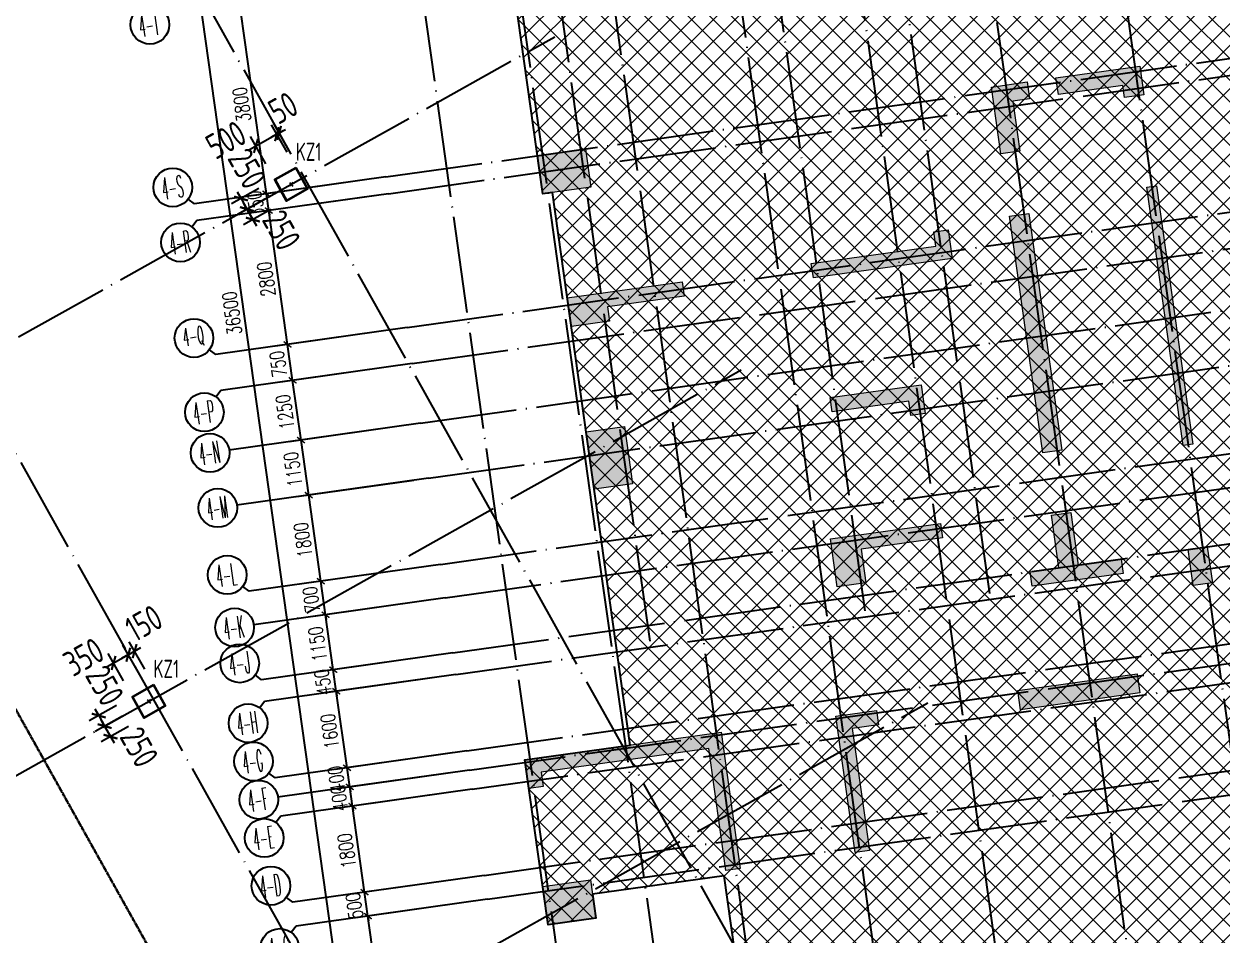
# Model space of a CAD drawing. Header units: millimetres. Extents: x 1089227 to 13101469, y 618865 to 10240562.
# Drawn here: x 1697552 to 1722349, y 4808075 to 4826936 of the extents above; entities that cross this region are included whole.
import ezdxf
from ezdxf.enums import TextEntityAlignment as Align

# ---------------------------------------------------------------- set-up
doc = ezdxf.new("R2010")
doc.units = ezdxf.units.MM
doc.header["$LTSCALE"] = 1000
doc.header["$PDMODE"] = 3
doc.header["$PDSIZE"] = 200
doc.linetypes.add('A09-G-CTRL-用地红线+建筑退线_设计区$0$Controlline1', pattern=[12.8, 8, -1.6, 1.6, -1.6])
doc.linetypes.add('DOTE', pattern=[2.42, 2, -0.2, 0.02, -0.2])
doc.layers.get('0').update_dxf_attribs({"linetype": 'CONTINUOUS'})
doc.layers.get('Defpoints').update_dxf_attribs({"linetype": 'CONTINUOUS'})
for name, color, linetype, lineweight in [('A09-G-CTRL-用地红线+建筑退线_设计区$0$Z-REDL-CTRL(建筑控制线)', 40, 'CONTINUOUS', 35), ('S-COLU', 30, 'CONTINUOUS', 0), ('S-SLAB-HATCH', 73, 'CONTINUOUS', 0), ('S-WALL', 31, 'CONTINUOUS', 0)]:
    doc.layers.add(name, color=color, linetype=linetype, lineweight=lineweight)
for name, color, linetype in [('AXIS', 3, 'CONTINUOUS'), ('AXIS_TEXT', 7, 'CONTINUOUS'), ('C-H', 8, 'CONTINUOUS'), ('COLU_DIM', 3, 'CONTINUOUS'), ('COLU_NUM', 7, 'CONTINUOUS'), ('DOTE', 1, 'DOTE'), ('S-EDGE', 210, 'CONTINUOUS'), ('单形心', 4, 'CONTINUOUS'), ('辅助', 7, 'CONTINUOUS')]:
    doc.layers.add(name, color=color, linetype=linetype)
doc.styles.add('_TCH_AXIS', font='COMPLEX', dxfattribs={"bigfont": 'AllInOneBig.shx'})
doc.styles.add('_TCH_DIM_T3', font='SIMPLEX', dxfattribs={"width": 0.705882, "bigfont": 'AllInOneBig.shx'})
doc.styles.add('COMPLEX', font='COMPLEX', dxfattribs={"bigfont": 'AllInOneBig.shx'})
doc.styles.add('TSSD_Dimension', font='tssdeng.shx', dxfattribs={"width": 0.75, "bigfont": 'Hztxt.shx'})
doc.styles.add('TSSD_Label', font='Tssdeng.shx', dxfattribs={"width": 0.7, "bigfont": 'hztxt.shx'})
doc.dimstyles.new('_TCH_ARCH-100', dxfattribs={"dimscale": 100, "dimtxt": 2.975, "dimasz": 1, "dimexe": 2.5, "dimexo": 3, "dimgap": 1, "dimtad": 1, "dimdec": 0, "dimzin": 0, "dimdsep": 46, "dimtxsty": '_TCH_DIM_T3', "dimblk": 'ARCHTICK', "dimcen": 0.09, "dimclrt": 7, "dimazin": 2, "dimtfac": 1, "dimtdec": 0, "dimtix": 1, "dimtmove": 2, "dimatfit": 3, "dimfxl": 0, "dimtolj": 1, "dimtzin": 0, "dimarcsym": 0})
doc.dimstyles.new('TSSD_150_150', dxfattribs={"dimtxt": 525, "dimasz": 150, "dimexe": 225, "dimexo": 375, "dimgap": 150, "dimtad": 1, "dimdec": 0, "dimzin": 0, "dimdsep": 46, "dimtxsty": 'TSSD_Dimension', "dimblk": 'ARCHTICK', "dimblk1": 'ARCHTICK', "dimblk2": 'ARCHTICK', "dimcen": 0, "dimdle": 150, "dimclrt": 7, "dimadec": 0, "dimazin": 0, "dimtfac": 1, "dimtdec": 0, "dimtix": 1, "dimtmove": 2, "dimatfit": 3, "dimfxl": 0, "dimtolj": 1, "dimtzin": 0, "dimarcsym": 0})

# ---------------------------------------------------------------- blocks, each defined once
blk = doc.blocks.new('0323最综用地红线')
at = {"layer": 'A09-G-CTRL-用地红线+建筑退线_设计区$0$Z-REDL-CTRL(建筑控制线)', "linetype": 'A09-G-CTRL-用地红线+建筑退线_设计区$0$Controlline1', "ltscale": 0.0005, "flags": 128}
blk.add_lwpolyline([(8299567, 3686108), (8326626, 3675265), (8336400, 3687495), (8338983, 3690878), (8341712, 3688883), (8341724, 3688834), (8348492, 3681996), (8336495, 3657264), (8335815, 3655857), (8334921, 3653765), (8334408, 3652495), (8333554, 3650188), (8332762, 3647815), (8332296, 3646270), (8331866, 3644682), (8331460, 3643007), (8331063, 3641145), (8330737, 3639422), (8330293, 3636480), (8330017, 3634043), (8329761, 3630317), (8329732, 3627942), (8329763, 3625708), (8329928, 3622644), (8330113, 3620704), (8330325, 3618642), (8330653, 3615645), (8331572, 3606971), (8333151, 3600656), (8334420, 3595620), (8335099, 3592902), (8332162, 3588340), (8329462, 3587873), (8325135, 3587049), (8322510, 3586515), (8319525, 3585891), (8317926, 3585544), (8316578, 3585249), (8315535, 3585011), (8313300, 3584499), (8310791, 3583894), (8309251, 3583537), (8305740, 3582637), (8303918, 3582156), (8302104, 3581668), (8299703, 3581012), (8297227, 3580315), (8295056, 3579682), (8292998, 3579074), (8290643, 3578358), (8288572, 3577710), (8287591, 3577398), (8286161, 3576940), (8284503, 3576401), (8282624, 3575767), (8281086, 3575247), (8278146, 3574222), (8273894, 3572680), (8272471, 3572149), (8271089, 3571640), (8267888, 3570407), (8264331, 3569000), (8260702, 3567515), (8258549, 3566609), (8254947, 3565066), (8252185, 3563832), (8250834, 3563232), (8249176, 3562470), (8247994, 3561930), (8245505, 3560754), (8242980, 3559544), (8239801, 3558013), (8237959, 3557076), (8235838, 3555996), (8233384, 3554698), (8228450, 3552051), (8226178, 3550787), (8222141, 3548504), (8215629, 3544667), (8213710, 3543497), (8193657, 3531175), (8180322, 3522990), (8166408, 3514440), (8156991, 3508658), (8151138, 3505062), (8142685, 3507267), (8121171, 3545747), (8120724, 3546549), (8120233, 3547383), (8119272, 3548967), (8118108, 3550752), (8117067, 3552244), (8115806, 3553970), (8115672, 3554140), (8146431, 3575790), (8162146, 3587599), (8162295, 3588125), (8199863, 3615253), (8204215, 3618404), (8231584, 3638167), (8260590, 3655826), (8295376, 3680010)], close=True, dxfattribs=at)
blk = doc.blocks.new('_AXISO')
blk.add_circle((0, 0), 0.5)
at = {"layer": 'AXIS_TEXT', "style": 'COMPLEX', "width": 1.041667}
blk.add_attdef('A', text='', height=0.56, dxfattribs=at).set_placement((-0.25, -0.28), (0.25, -0.28), align=Align.FIT)
blk = doc.blocks.new('_ArchTick')
at = {"color": 0, "linetype": 'ByBlock', "const_width": 0.3}
blk.add_lwpolyline([(-0.71, -0.71), (0.71, 0.71)], dxfattribs=at)
blk = doc.blocks.new('*D45')
at = {"layer": 'AXIS', "color": 0, "lineweight": -2, "transparency": 16777216}
for p, q in [((-1568, 35500), (-4818, 35500)), ((-4568, -1000), (-4568, 35500)), ((-1568, -1000), (-4818, -1000))]:
    blk.add_line(p, q, dxfattribs=at)
at = {"layer": 'Defpoints', "color": 0, "transparency": 16777216}
for p in [(-4568, 35500), (-1268, 35500), (-1268, -1000)]:
    blk.add_point(p, dxfattribs=at)
at = {"layer": 'AXIS', "color": 0, "linetype": 'ByBlock', "lineweight": -2, "transparency": 16777216, "xscale": 100, "yscale": 100, "zscale": 100}
for p, rotation in [((-4568, 35500), 90), ((-4568, -1000), 270)]:
    blk.add_blockref('_ArchTick', p, dxfattribs=dict(at, rotation=rotation))
at = {"layer": 'AXIS', "color": 7, "transparency": 16777216, "insert": (-4817, 17250), "char_height": 297.5, "attachment_point": 5, "rotation": 90, "style": '_TCH_DIM_T3'}
blk.add_mtext('\\A1;36500', dxfattribs=at)
blk = doc.blocks.new('*D47')
at = {"layer": 'AXIS', "color": 0, "lineweight": -2, "transparency": 16777216}
for p, q in [((-1568, 4500), (-4018, 4500)), ((-3768, 0), (-3768, 4500)), ((-1568, 0), (-4018, 0))]:
    blk.add_line(p, q, dxfattribs=at)
at = {"layer": 'Defpoints', "color": 0, "transparency": 16777216}
for p in [(-3768, 4500), (-1268, 4500), (-1268, 0)]:
    blk.add_point(p, dxfattribs=at)
at = {"layer": 'AXIS', "color": 0, "linetype": 'ByBlock', "lineweight": -2, "transparency": 16777216, "xscale": 100, "yscale": 100, "zscale": 100}
for p, rotation in [((-3768, 4500), 90), ((-3768, 0), 270)]:
    blk.add_blockref('_ArchTick', p, dxfattribs=dict(at, rotation=rotation))
at = {"layer": 'AXIS', "color": 7, "transparency": 16777216, "insert": (-4017, 2250), "char_height": 297.5, "attachment_point": 5, "rotation": 90, "style": '_TCH_DIM_T3'}
blk.add_mtext('\\A1;4500', dxfattribs=at)
blk = doc.blocks.new('*D48')
at = {"layer": 'AXIS', "color": 0, "lineweight": -2, "transparency": 16777216}
for p, q in [((-1568, 5000), (-4018, 5000)), ((-3768, 5000), (-3768, 5100)), ((-3768, 4500), (-3768, 5000)), ((-1568, 4500), (-4018, 4500)), ((-3768, 4500), (-3768, 4400))]:
    blk.add_line(p, q, dxfattribs=at)
at = {"layer": 'Defpoints', "color": 0, "transparency": 16777216}
for p in [(-3768, 5000), (-1268, 5000), (-1268, 4500)]:
    blk.add_point(p, dxfattribs=at)
at = {"layer": 'AXIS', "color": 0, "linetype": 'ByBlock', "lineweight": -2, "transparency": 16777216, "xscale": 100, "yscale": 100, "zscale": 100}
for p, rotation in [((-3768, 5000), 270), ((-3768, 4500), 90)]:
    blk.add_blockref('_ArchTick', p, dxfattribs=dict(at, rotation=rotation))
at = {"layer": 'AXIS', "color": 7, "transparency": 16777216, "insert": (-4017, 4750), "char_height": 297.5, "attachment_point": 5, "rotation": 90, "style": '_TCH_DIM_T3'}
blk.add_mtext('\\A1;500', dxfattribs=at)
blk = doc.blocks.new('*D49')
at = {"layer": 'AXIS', "color": 0, "lineweight": -2, "transparency": 16777216}
for p, q in [((-1568, 6800), (-4018, 6800)), ((-3768, 5000), (-3768, 6800)), ((-1568, 5000), (-4018, 5000))]:
    blk.add_line(p, q, dxfattribs=at)
at = {"layer": 'Defpoints', "color": 0, "transparency": 16777216}
for p in [(-3768, 6800), (-1268, 6800), (-1268, 5000)]:
    blk.add_point(p, dxfattribs=at)
at = {"layer": 'AXIS', "color": 0, "linetype": 'ByBlock', "lineweight": -2, "transparency": 16777216, "xscale": 100, "yscale": 100, "zscale": 100}
for p, rotation in [((-3768, 6800), 90), ((-3768, 5000), 270)]:
    blk.add_blockref('_ArchTick', p, dxfattribs=dict(at, rotation=rotation))
at = {"layer": 'AXIS', "color": 7, "transparency": 16777216, "insert": (-4017, 5900), "char_height": 297.5, "attachment_point": 5, "rotation": 90, "style": '_TCH_DIM_T3'}
blk.add_mtext('\\A1;1800', dxfattribs=at)
blk = doc.blocks.new('*D50')
at = {"layer": 'AXIS', "color": 0, "lineweight": -2, "transparency": 16777216}
for p, q in [((-1568, 7200), (-4018, 7200)), ((-3768, 7200), (-3768, 7300)), ((-3768, 6800), (-3768, 7200)), ((-1568, 6800), (-4018, 6800)), ((-3768, 6800), (-3768, 6700))]:
    blk.add_line(p, q, dxfattribs=at)
at = {"layer": 'Defpoints', "color": 0, "transparency": 16777216}
for p in [(-3768, 7200), (-1268, 7200), (-1268, 6800)]:
    blk.add_point(p, dxfattribs=at)
at = {"layer": 'AXIS', "color": 0, "linetype": 'ByBlock', "lineweight": -2, "transparency": 16777216, "xscale": 100, "yscale": 100, "zscale": 100}
for p, rotation in [((-3768, 7200), 270), ((-3768, 6800), 90)]:
    blk.add_blockref('_ArchTick', p, dxfattribs=dict(at, rotation=rotation))
at = {"layer": 'AXIS', "color": 7, "transparency": 16777216, "insert": (-4017, 7000), "char_height": 297.5, "attachment_point": 5, "rotation": 90, "style": '_TCH_DIM_T3'}
blk.add_mtext('\\A1;400', dxfattribs=at)
blk = doc.blocks.new('*D51')
at = {"layer": 'AXIS', "color": 0, "lineweight": -2, "transparency": 16777216}
for p, q in [((-3768, 7600), (-3768, 7700)), ((-1568, 7600), (-4018, 7600)), ((-3768, 7200), (-3768, 7600)), ((-1568, 7200), (-4018, 7200)), ((-3768, 7200), (-3768, 7100))]:
    blk.add_line(p, q, dxfattribs=at)
at = {"layer": 'Defpoints', "color": 0, "transparency": 16777216}
for p in [(-3768, 7600), (-1268, 7600), (-1268, 7200)]:
    blk.add_point(p, dxfattribs=at)
at = {"layer": 'AXIS', "color": 0, "linetype": 'ByBlock', "lineweight": -2, "transparency": 16777216, "xscale": 100, "yscale": 100, "zscale": 100}
for p, rotation in [((-3768, 7600), 270), ((-3768, 7200), 90)]:
    blk.add_blockref('_ArchTick', p, dxfattribs=dict(at, rotation=rotation))
at = {"layer": 'AXIS', "color": 7, "transparency": 16777216, "insert": (-4017, 7400), "char_height": 297.5, "attachment_point": 5, "rotation": 90, "style": '_TCH_DIM_T3'}
blk.add_mtext('\\A1;400', dxfattribs=at)
blk = doc.blocks.new('*D52')
at = {"layer": 'AXIS', "color": 0, "lineweight": -2, "transparency": 16777216}
for p, q in [((-1568, 9200), (-4018, 9200)), ((-3768, 7600), (-3768, 9200)), ((-1568, 7600), (-4018, 7600))]:
    blk.add_line(p, q, dxfattribs=at)
at = {"layer": 'Defpoints', "color": 0, "transparency": 16777216}
for p in [(-3768, 9200), (-1268, 9200), (-1268, 7600)]:
    blk.add_point(p, dxfattribs=at)
at = {"layer": 'AXIS', "color": 0, "linetype": 'ByBlock', "lineweight": -2, "transparency": 16777216, "xscale": 100, "yscale": 100, "zscale": 100}
for p, rotation in [((-3768, 9200), 90), ((-3768, 7600), 270)]:
    blk.add_blockref('_ArchTick', p, dxfattribs=dict(at, rotation=rotation))
at = {"layer": 'AXIS', "color": 7, "transparency": 16777216, "insert": (-4017, 8400), "char_height": 297.5, "attachment_point": 5, "rotation": 90, "style": '_TCH_DIM_T3'}
blk.add_mtext('\\A1;1600', dxfattribs=at)
blk = doc.blocks.new('*D53')
at = {"layer": 'AXIS', "color": 0, "lineweight": -2, "transparency": 16777216}
for p, q in [((-3768, 9650), (-3768, 9750)), ((-1568, 9650), (-4018, 9650)), ((-3768, 9200), (-3768, 9650)), ((-1568, 9200), (-4018, 9200)), ((-3768, 9200), (-3768, 9100))]:
    blk.add_line(p, q, dxfattribs=at)
at = {"layer": 'Defpoints', "color": 0, "transparency": 16777216}
for p in [(-3768, 9650), (-1268, 9650), (-1268, 9200)]:
    blk.add_point(p, dxfattribs=at)
at = {"layer": 'AXIS', "color": 0, "linetype": 'ByBlock', "lineweight": -2, "transparency": 16777216, "xscale": 100, "yscale": 100, "zscale": 100}
for p, rotation in [((-3768, 9650), 270), ((-3768, 9200), 90)]:
    blk.add_blockref('_ArchTick', p, dxfattribs=dict(at, rotation=rotation))
at = {"layer": 'AXIS', "color": 7, "transparency": 16777216, "insert": (-4017, 9425), "char_height": 297.5, "attachment_point": 5, "rotation": 90, "style": '_TCH_DIM_T3'}
blk.add_mtext('\\A1;450', dxfattribs=at)
blk = doc.blocks.new('*D54')
at = {"layer": 'AXIS', "color": 0, "lineweight": -2, "transparency": 16777216}
for p, q in [((-1568, 10800), (-4018, 10800)), ((-3768, 9650), (-3768, 10800)), ((-1568, 9650), (-4018, 9650))]:
    blk.add_line(p, q, dxfattribs=at)
at = {"layer": 'Defpoints', "color": 0, "transparency": 16777216}
for p in [(-3768, 10800), (-1268, 10800), (-1268, 9650)]:
    blk.add_point(p, dxfattribs=at)
at = {"layer": 'AXIS', "color": 0, "linetype": 'ByBlock', "lineweight": -2, "transparency": 16777216, "xscale": 100, "yscale": 100, "zscale": 100}
for p, rotation in [((-3768, 10800), 90), ((-3768, 9650), 270)]:
    blk.add_blockref('_ArchTick', p, dxfattribs=dict(at, rotation=rotation))
at = {"layer": 'AXIS', "color": 7, "transparency": 16777216, "insert": (-4017, 10225), "char_height": 297.5, "attachment_point": 5, "rotation": 90, "style": '_TCH_DIM_T3'}
blk.add_mtext('\\A1;1150', dxfattribs=at)
blk = doc.blocks.new('*D55')
at = {"layer": 'AXIS', "color": 0, "lineweight": -2, "transparency": 16777216}
for p, q in [((-1568, 11500), (-4018, 11500)), ((-3768, 11500), (-3768, 11600)), ((-3768, 10800), (-3768, 11500)), ((-1568, 10800), (-4018, 10800)), ((-3768, 10800), (-3768, 10700))]:
    blk.add_line(p, q, dxfattribs=at)
at = {"layer": 'Defpoints', "color": 0, "transparency": 16777216}
for p in [(-3768, 11500), (-1268, 11500), (-1268, 10800)]:
    blk.add_point(p, dxfattribs=at)
at = {"layer": 'AXIS', "color": 0, "linetype": 'ByBlock', "lineweight": -2, "transparency": 16777216, "xscale": 100, "yscale": 100, "zscale": 100}
for p, rotation in [((-3768, 11500), 270), ((-3768, 10800), 90)]:
    blk.add_blockref('_ArchTick', p, dxfattribs=dict(at, rotation=rotation))
at = {"layer": 'AXIS', "color": 7, "transparency": 16777216, "insert": (-4017, 11150), "char_height": 297.5, "attachment_point": 5, "rotation": 90, "style": '_TCH_DIM_T3'}
blk.add_mtext('\\A1;700', dxfattribs=at)
blk = doc.blocks.new('*D56')
at = {"layer": 'AXIS', "color": 0, "lineweight": -2, "transparency": 16777216}
for p, q in [((-1568, 13300), (-4018, 13300)), ((-3768, 11500), (-3768, 13300)), ((-1568, 11500), (-4018, 11500))]:
    blk.add_line(p, q, dxfattribs=at)
at = {"layer": 'Defpoints', "color": 0, "transparency": 16777216}
for p in [(-3768, 13300), (-1268, 13300), (-1268, 11500)]:
    blk.add_point(p, dxfattribs=at)
at = {"layer": 'AXIS', "color": 0, "linetype": 'ByBlock', "lineweight": -2, "transparency": 16777216, "xscale": 100, "yscale": 100, "zscale": 100}
for p, rotation in [((-3768, 13300), 90), ((-3768, 11500), 270)]:
    blk.add_blockref('_ArchTick', p, dxfattribs=dict(at, rotation=rotation))
at = {"layer": 'AXIS', "color": 7, "transparency": 16777216, "insert": (-4017, 12400), "char_height": 297.5, "attachment_point": 5, "rotation": 90, "style": '_TCH_DIM_T3'}
blk.add_mtext('\\A1;1800', dxfattribs=at)
blk = doc.blocks.new('*D57')
at = {"layer": 'AXIS', "color": 0, "lineweight": -2, "transparency": 16777216}
for p, q in [((-1568, 14450), (-4018, 14450)), ((-3768, 13300), (-3768, 14450)), ((-1568, 13300), (-4018, 13300))]:
    blk.add_line(p, q, dxfattribs=at)
at = {"layer": 'Defpoints', "color": 0, "transparency": 16777216}
for p in [(-3768, 14450), (-1268, 14450), (-1268, 13300)]:
    blk.add_point(p, dxfattribs=at)
at = {"layer": 'AXIS', "color": 0, "linetype": 'ByBlock', "lineweight": -2, "transparency": 16777216, "xscale": 100, "yscale": 100, "zscale": 100}
for p, rotation in [((-3768, 14450), 90), ((-3768, 13300), 270)]:
    blk.add_blockref('_ArchTick', p, dxfattribs=dict(at, rotation=rotation))
at = {"layer": 'AXIS', "color": 7, "transparency": 16777216, "insert": (-4017, 13875), "char_height": 297.5, "attachment_point": 5, "rotation": 90, "style": '_TCH_DIM_T3'}
blk.add_mtext('\\A1;1150', dxfattribs=at)
blk = doc.blocks.new('*D58')
at = {"layer": 'AXIS', "color": 0, "lineweight": -2, "transparency": 16777216}
for p, q in [((-1568, 15700), (-4018, 15700)), ((-3768, 14450), (-3768, 15700)), ((-1568, 14450), (-4018, 14450))]:
    blk.add_line(p, q, dxfattribs=at)
at = {"layer": 'Defpoints', "color": 0, "transparency": 16777216}
for p in [(-3768, 15700), (-1268, 15700), (-1268, 14450)]:
    blk.add_point(p, dxfattribs=at)
at = {"layer": 'AXIS', "color": 0, "linetype": 'ByBlock', "lineweight": -2, "transparency": 16777216, "xscale": 100, "yscale": 100, "zscale": 100}
for p, rotation in [((-3768, 15700), 90), ((-3768, 14450), 270)]:
    blk.add_blockref('_ArchTick', p, dxfattribs=dict(at, rotation=rotation))
at = {"layer": 'AXIS', "color": 7, "transparency": 16777216, "insert": (-4017, 15075), "char_height": 297.5, "attachment_point": 5, "rotation": 90, "style": '_TCH_DIM_T3'}
blk.add_mtext('\\A1;1250', dxfattribs=at)
blk = doc.blocks.new('*D59')
at = {"layer": 'AXIS', "color": 0, "lineweight": -2, "transparency": 16777216}
for p, q in [((-1568, 16450), (-4018, 16450)), ((-3768, 15700), (-3768, 16450)), ((-1568, 15700), (-4018, 15700))]:
    blk.add_line(p, q, dxfattribs=at)
at = {"layer": 'Defpoints', "color": 0, "transparency": 16777216}
for p in [(-3768, 16450), (-1268, 16450), (-1268, 15700)]:
    blk.add_point(p, dxfattribs=at)
at = {"layer": 'AXIS', "color": 0, "linetype": 'ByBlock', "lineweight": -2, "transparency": 16777216, "xscale": 100, "yscale": 100, "zscale": 100}
for p, rotation in [((-3768, 16450), 90), ((-3768, 15700), 270)]:
    blk.add_blockref('_ArchTick', p, dxfattribs=dict(at, rotation=rotation))
at = {"layer": 'AXIS', "color": 7, "transparency": 16777216, "insert": (-4017, 16075), "char_height": 297.5, "attachment_point": 5, "rotation": 90, "style": '_TCH_DIM_T3'}
blk.add_mtext('\\A1;750', dxfattribs=at)
blk = doc.blocks.new('*D60')
at = {"layer": 'AXIS', "color": 0, "lineweight": -2, "transparency": 16777216}
for p, q in [((-1568, 19250), (-4018, 19250)), ((-3768, 16450), (-3768, 19250)), ((-1568, 16450), (-4018, 16450))]:
    blk.add_line(p, q, dxfattribs=at)
at = {"layer": 'Defpoints', "color": 0, "transparency": 16777216}
for p in [(-3768, 19250), (-1268, 19250), (-1268, 16450)]:
    blk.add_point(p, dxfattribs=at)
at = {"layer": 'AXIS', "color": 0, "linetype": 'ByBlock', "lineweight": -2, "transparency": 16777216, "xscale": 100, "yscale": 100, "zscale": 100}
for p, rotation in [((-3768, 19250), 90), ((-3768, 16450), 270)]:
    blk.add_blockref('_ArchTick', p, dxfattribs=dict(at, rotation=rotation))
at = {"layer": 'AXIS', "color": 7, "transparency": 16777216, "insert": (-4017, 17850), "char_height": 297.5, "attachment_point": 5, "rotation": 90, "style": '_TCH_DIM_T3'}
blk.add_mtext('\\A1;2800', dxfattribs=at)
blk = doc.blocks.new('*D61')
at = {"layer": 'AXIS', "color": 0, "lineweight": -2, "transparency": 16777216}
for p, q in [((-1568, 19600), (-4018, 19600)), ((-3768, 19600), (-3768, 19700)), ((-3768, 19250), (-3768, 19600)), ((-1568, 19250), (-4018, 19250)), ((-3768, 19250), (-3768, 19150))]:
    blk.add_line(p, q, dxfattribs=at)
at = {"layer": 'Defpoints', "color": 0, "transparency": 16777216}
for p in [(-3768, 19600), (-1268, 19600), (-1268, 19250)]:
    blk.add_point(p, dxfattribs=at)
at = {"layer": 'AXIS', "color": 0, "linetype": 'ByBlock', "lineweight": -2, "transparency": 16777216, "xscale": 100, "yscale": 100, "zscale": 100}
for p, rotation in [((-3768, 19600), 270), ((-3768, 19250), 90)]:
    blk.add_blockref('_ArchTick', p, dxfattribs=dict(at, rotation=rotation))
at = {"layer": 'AXIS', "color": 7, "transparency": 16777216, "insert": (-4017, 19425), "char_height": 297.5, "attachment_point": 5, "rotation": 90, "style": '_TCH_DIM_T3'}
blk.add_mtext('\\A1;350', dxfattribs=at)
blk = doc.blocks.new('*D62')
at = {"layer": 'AXIS', "color": 0, "lineweight": -2, "transparency": 16777216}
for p, q in [((-1568, 23400), (-4018, 23400)), ((-3768, 19600), (-3768, 23400)), ((-1568, 19600), (-4018, 19600))]:
    blk.add_line(p, q, dxfattribs=at)
at = {"layer": 'Defpoints', "color": 0, "transparency": 16777216}
for p in [(-3768, 23400), (-1268, 23400), (-1268, 19600)]:
    blk.add_point(p, dxfattribs=at)
at = {"layer": 'AXIS', "color": 0, "linetype": 'ByBlock', "lineweight": -2, "transparency": 16777216, "xscale": 100, "yscale": 100, "zscale": 100}
for p, rotation in [((-3768, 23400), 90), ((-3768, 19600), 270)]:
    blk.add_blockref('_ArchTick', p, dxfattribs=dict(at, rotation=rotation))
at = {"layer": 'AXIS', "color": 7, "transparency": 16777216, "insert": (-4017, 21500), "char_height": 297.5, "attachment_point": 5, "rotation": 90, "style": '_TCH_DIM_T3'}
blk.add_mtext('\\A1;3800', dxfattribs=at)
blk = doc.blocks.new('裙房轴网260428')
at = {"layer": 'DOTE', "color": 16, "linetype": 'DOTE'}
for p, q in [((-209975.5, 19777.9), (-170146.2, -51357.7)), ((-216955.8, 15869.5), (-177126.5, -55266.1)), ((-212444, -9484.9), (-192896.7, 1459.8)), ((-208584.6, -16378), (-189037.2, -5433.3)), ((-204725.1, -23271), (-185177.7, -12326.4))]:
    blk.add_line(p, q, dxfattribs=at)
blk = doc.blocks.new('A$C6E8A2456')
at = {"layer": 'S-SLAB-HATCH'}
h = blk.add_hatch(dxfattribs=at)
h.set_pattern_fill('ANSI37', color=251, scale=200)
h.set_pattern_definition([(45, (-2451873.96, 1550581.15), (-224.506403, 224.506403), []), (135, (-2451873.96, 1550581.15), (-224.506403, -224.506403), [])])
h.paths.add_polyline_path([(1, 0), (516, -3664), (3783, -3205), (4145, -5779), (4343, -5751), (5164, -11594), (5164, -11594), (5386, -13179), (4793, -13262), (5197, -16134), (5197, -16134), (5266, -16629), (5068, -16657), (5674, -20965), (5785, -21757), (6126, -24183), (6324, -24155), (6978, -28809), (9701, -28426), (10091, -31199), (9101, -31338), (8989, -30546), (7405, -30767), (6117, -30950), (6827, -36000), (2717, -36578), (2745, -36776), (2151, -36859), (2123, -36661), (-2927, -37371), (-2690, -39055), (-5909, -39507), (-6145, -37823), (-10948, -38498), (-10851, -39192), (-11544, -39289), (-11572, -39091), (-16821, -39829), (-16932, -39036), (-16685, -39002), (-17269, -34842), (-19992, -35225), (-19922, -35720), (-20912, -35859), (-21393, -32443), (-19214, -32137), (-20821, -20699), (-21019, -20727), (-22607, -9438), (-22409, -9410), (-22728, -7133), (-19460, -6673), (-20003, -2811), (-19211, -2700), (-19113, -3393), (-15846, -2934), (-15888, -2637), (-15393, -2567), (-15378, -2666), (-4486, -1137), (-4500, -1036), (-4005, -967), (-3984, -1115), (-715, -656), (-792, -111)])
at = {"layer": 'S-EDGE'}
blk.add_lwpolyline([(-6145, -37823), (-10948, -38498), (-10851, -39192), (-11544, -39289), (-11572, -39091), (-16821, -39829), (-16932, -39036), (-16685, -39002), (-17269, -34842), (-19992, -35225), (-19922, -35720), (-20912, -35859), (-21393, -32443), (-19214, -32137), (-20821, -20699), (-21019, -20727), (-22607, -9438)], dxfattribs=at)
blk = doc.blocks.new('QZ-TL-0808')
at = {"layer": 'C-H'}
for points in [[(-142591, -95157), (-140857, -94913), (-140774, -95507), (-141170, -95563), (-141205, -95315), (-142542, -95503)], [(-143733, -96731), (-143927, -95345), (-143185, -95240), (-143136, -95587), (-143483, -95636), (-143337, -96675)], [(-153321, -96766), (-152331, -96627), (-152220, -97419), (-153210, -97558)], [(-140707, -97417), (-140509, -97389), (-139758, -102737), (-139956, -102764)], [(-143552, -98018), (-143156, -97963), (-142467, -102865), (-142863, -102920)], [(-147613, -99297), (-147655, -98999), (-145080, -98637), (-145122, -98340), (-144825, -98298), (-144742, -98893)], [(-152622, -100303), (-152706, -99709), (-150329, -99375), (-150287, -99672), (-151872, -99895), (-151830, -100192)], [(-147266, -101772), (-145384, -101507), (-145300, -102102), (-145598, -102143), (-145639, -101846), (-147224, -102069)], [(-152316, -102482), (-151524, -102370), (-151357, -103559), (-152149, -103670)], [(-147119, -105690), (-147258, -104699), (-144980, -104379), (-144939, -104676), (-146622, -104913), (-146525, -105606)], [(-143081, -105677), (-143123, -105380), (-142529, -105297), (-142682, -104208), (-142282, -104151), (-142133, -105241), (-141241, -105116), (-141200, -105413)], [(-139855, -104921), (-139459, -104865), (-139354, -105608), (-139750, -105664)], [(-143383, -107841), (-140907, -107493), (-140852, -107889), (-143327, -108237)], [(-146749, -111192), (-147146, -108369), (-146304, -108251), (-146263, -108548), (-146807, -108625), (-146452, -111150)], [(-153499, -109868), (-153583, -109274), (-149523, -108703), (-149126, -111526), (-149423, -111567), (-149778, -109042), (-153244, -109529), (-153202, -109826)], [(-153214, -111898), (-152224, -111759), (-152112, -112551), (-153103, -112690)]]:
    blk.add_hatch(color=256, dxfattribs=at).paths.add_polyline_path(points)
at = {"layer": 'S-WALL'}
for points in [[(-142591, -95157), (-140857, -94913), (-140774, -95507), (-141170, -95563), (-141205, -95315), (-142542, -95503), (-142591, -95157)], [(-143733, -96731), (-143927, -95345), (-143185, -95240), (-143136, -95587), (-143483, -95636), (-143337, -96675), (-143733, -96731)], [(-152622, -100303), (-152706, -99709), (-150329, -99375), (-150287, -99672), (-151872, -99895), (-151830, -100192), (-152622, -100303)], [(-147266, -101772), (-145384, -101507), (-145300, -102102), (-145598, -102143), (-145639, -101846), (-147224, -102069), (-147266, -101772)], [(-147119, -105690), (-147258, -104699), (-144980, -104379), (-144939, -104676), (-146622, -104913), (-146525, -105606), (-147119, -105690)], [(-143081, -105677), (-143123, -105380), (-142529, -105297), (-142682, -104208), (-142282, -104151), (-142133, -105241), (-141241, -105116), (-141200, -105413), (-143081, -105677)], [(-146749, -111192), (-147146, -108369), (-146304, -108251), (-146263, -108548), (-146807, -108625), (-146452, -111150), (-146749, -111192)], [(-153499, -109868), (-153583, -109274), (-149523, -108703), (-149126, -111526), (-149423, -111567), (-149778, -109042), (-153244, -109529), (-153202, -109826), (-153499, -109868)]]:
    blk.add_lwpolyline(points, dxfattribs=at)
for points in [[(-153321, -96766), (-152331, -96627), (-152220, -97419), (-153210, -97558)], [(-140707, -97417), (-140509, -97389), (-139758, -102737), (-139956, -102764)], [(-143552, -98018), (-143156, -97963), (-142467, -102865), (-142863, -102920)], [(-147613, -99297), (-147655, -98999), (-145080, -98637), (-145122, -98340), (-144825, -98298), (-144742, -98893)], [(-152316, -102482), (-151524, -102370), (-151357, -103559), (-152149, -103670)], [(-139855, -104921), (-139459, -104865), (-139354, -105608), (-139750, -105664)], [(-143383, -107841), (-140907, -107493), (-140852, -107889), (-143327, -108237)], [(-153214, -111898), (-152224, -111759), (-152112, -112551), (-153103, -112690)]]:
    blk.add_lwpolyline(points, close=True, dxfattribs=at)
blk = doc.blocks.new('BANWANG_XINGXIN')
at = {"color": 0}
for points in [[(0.71, 0.71), (-0.71, -0.71)], [(-0.71, 0.71), (0.71, -0.71)]]:
    blk.add_lwpolyline(points, dxfattribs=at)
blk = doc.blocks.new('*D1260')
at = {"layer": 'COLU_DIM', "color": 0, "lineweight": -2, "transparency": 16777216}
for p, q in [((1699919, 4813507), (1699601, 4814074)), ((1699275, 4813634), (1699842, 4813951)), ((1699613, 4813336), (1699296, 4813903))]:
    blk.add_line(p, q, dxfattribs=at)
at = {"layer": 'Defpoints', "color": 0, "transparency": 16777216}
for p in [(1699711, 4813878), (1699797, 4813009), (1700102, 4813180)]:
    blk.add_point(p, dxfattribs=at)
at = {"layer": 'COLU_DIM', "color": 0, "lineweight": -2, "transparency": 16777216, "xscale": 150, "yscale": 150, "zscale": 150}
for p, rotation in [((1699711, 4813878), 29.24474469447762), ((1699406, 4813707), 209.2447446944776)]:
    blk.add_blockref('_ArchTick', p, dxfattribs=dict(at, rotation=rotation))
at = {"layer": 'COLU_DIM', "color": 7, "transparency": 16777216, "insert": (1698786, 4813833), "char_height": 525, "attachment_point": 5, "rotation": 29.2447, "style": 'TSSD_Dimension'}
blk.add_mtext('\\A1;350', dxfattribs=at)
blk = doc.blocks.new('*D1261')
at = {"layer": 'COLU_DIM', "color": 0, "lineweight": -2, "transparency": 16777216}
for p, q in [((1699919, 4813507), (1699601, 4814074)), ((1700050, 4813581), (1699732, 4814148)), ((1699842, 4813951), (1699973, 4814025)), ((1699711, 4813878), (1699580, 4813805)), ((1699711, 4813878), (1699842, 4813951))]:
    blk.add_line(p, q, dxfattribs=at)
at = {"layer": 'Defpoints', "color": 0, "transparency": 16777216}
for p in [(1699842, 4813951), (1700233, 4813253), (1700102, 4813180)]:
    blk.add_point(p, dxfattribs=at)
at = {"layer": 'COLU_DIM', "color": 0, "lineweight": -2, "transparency": 16777216, "xscale": 150, "yscale": 150, "zscale": 150}
for p, rotation in [((1699711, 4813878), 29.24474469447758), ((1699842, 4813951), 209.2447446944776)]:
    blk.add_blockref('_ArchTick', p, dxfattribs=dict(at, rotation=rotation))
at = {"layer": 'COLU_DIM', "color": 7, "transparency": 16777216, "insert": (1700032, 4814531), "char_height": 525, "attachment_point": 5, "rotation": 29.2447, "style": 'TSSD_Dimension'}
blk.add_mtext('\\A1;150', dxfattribs=at)
blk = doc.blocks.new('*D1262')
at = {"layer": 'COLU_DIM', "color": 0, "lineweight": -2, "transparency": 16777216}
for p, q in [((1699469, 4812826), (1698902, 4812508)), ((1699592, 4812608), (1699024, 4812290)), ((1699099, 4812618), (1699025, 4812749)), ((1699099, 4812618), (1699221, 4812400)), ((1699221, 4812400), (1699294, 4812269))]:
    blk.add_line(p, q, dxfattribs=at)
at = {"layer": 'Defpoints', "color": 0, "transparency": 16777216}
for p in [(1699797, 4813009), (1699919, 4812791), (1699221, 4812400)]:
    blk.add_point(p, dxfattribs=at)
at = {"layer": 'COLU_DIM', "color": 0, "lineweight": -2, "transparency": 16777216, "xscale": 150, "yscale": 150, "zscale": 150}
for p, rotation in [((1699099, 4812618), 299.2447447217133), ((1699221, 4812400), 119.2447447217133)]:
    blk.add_blockref('_ArchTick', p, dxfattribs=dict(at, rotation=rotation))
at = {"layer": 'COLU_DIM', "color": 7, "transparency": 16777216, "insert": (1699225, 4813238), "char_height": 525, "attachment_point": 5, "rotation": 299.2447, "style": 'TSSD_Dimension'}
blk.add_mtext('\\A1;250', dxfattribs=at)
blk = doc.blocks.new('*D1263')
at = {"layer": 'COLU_DIM', "color": 0, "lineweight": -2, "transparency": 16777216}
for p, q in [((1699592, 4812608), (1699024, 4812290)), ((1699221, 4812400), (1699147, 4812531)), ((1699714, 4812390), (1699147, 4812072)), ((1699221, 4812400), (1699343, 4812182)), ((1699343, 4812182), (1699416, 4812051))]:
    blk.add_line(p, q, dxfattribs=at)
at = {"layer": 'Defpoints', "color": 0, "transparency": 16777216}
for p in [(1699919, 4812791), (1700041, 4812573), (1699343, 4812182)]:
    blk.add_point(p, dxfattribs=at)
at = {"layer": 'COLU_DIM', "color": 0, "lineweight": -2, "transparency": 16777216, "xscale": 150, "yscale": 150, "zscale": 150}
for p, rotation in [((1699221, 4812400), 299.2447447217133), ((1699343, 4812182), 119.2447447217133)]:
    blk.add_blockref('_ArchTick', p, dxfattribs=dict(at, rotation=rotation))
at = {"layer": 'COLU_DIM', "color": 7, "transparency": 16777216, "insert": (1699937, 4811966), "char_height": 525, "attachment_point": 5, "rotation": 299.2447, "style": 'TSSD_Dimension'}
blk.add_mtext('\\A1;250', dxfattribs=at)
blk = doc.blocks.new('*D1272')
at = {"layer": 'COLU_DIM', "color": 0, "lineweight": -2, "transparency": 16777216}
for p, q in [((1702221, 4824338), (1702919, 4824728)), ((1702996, 4824284), (1702678, 4824851)), ((1702560, 4824040), (1702242, 4824607))]:
    blk.add_line(p, q, dxfattribs=at)
at = {"layer": 'Defpoints', "color": 0, "transparency": 16777216}
for p in [(1702788, 4824655), (1703179, 4823957), (1702743, 4823713)]:
    blk.add_point(p, dxfattribs=at)
at = {"layer": 'COLU_DIM', "color": 0, "lineweight": -2, "transparency": 16777216, "xscale": 150, "yscale": 150, "zscale": 150}
for p, rotation in [((1702788, 4824655), 29.24473991254132), ((1702352, 4824411), 209.2447399125413)]:
    blk.add_blockref('_ArchTick', p, dxfattribs=dict(at, rotation=rotation))
at = {"layer": 'COLU_DIM', "color": 7, "transparency": 16777216, "insert": (1701733, 4824537), "char_height": 525, "attachment_point": 5, "rotation": 29.2447, "style": 'TSSD_Dimension'}
blk.add_mtext('\\A1;500', dxfattribs=at)
blk = doc.blocks.new('*D1273')
at = {"layer": 'COLU_DIM', "color": 0, "lineweight": -2, "transparency": 16777216}
for p, q in [((1702996, 4824284), (1702678, 4824851)), ((1703040, 4824309), (1702722, 4824876)), ((1702788, 4824655), (1702832, 4824680)), ((1702832, 4824680), (1702963, 4824753)), ((1702788, 4824655), (1702658, 4824582))]:
    blk.add_line(p, q, dxfattribs=at)
at = {"layer": 'Defpoints', "color": 0, "transparency": 16777216}
for p in [(1702832, 4824680), (1703179, 4823957), (1703223, 4823982)]:
    blk.add_point(p, dxfattribs=at)
at = {"layer": 'COLU_DIM', "color": 0, "lineweight": -2, "transparency": 16777216, "xscale": 150, "yscale": 150, "zscale": 150}
for p, rotation in [((1702788, 4824655), 29.24473991254137), ((1702832, 4824680), 209.2447399125413)]:
    blk.add_blockref('_ArchTick', p, dxfattribs=dict(at, rotation=rotation))
at = {"layer": 'COLU_DIM', "color": 7, "transparency": 16777216, "insert": (1702916, 4825199), "char_height": 525, "attachment_point": 5, "rotation": 29.2447, "style": 'TSSD_Dimension'}
blk.add_mtext('\\A1;50', dxfattribs=at)
blk = doc.blocks.new('*D1274')
at = {"layer": 'COLU_DIM', "color": 0, "lineweight": -2, "transparency": 16777216}
for p, q in [((1702416, 4823530), (1701849, 4823212)), ((1702045, 4823322), (1701972, 4823453)), ((1702538, 4823311), (1701971, 4822994)), ((1702045, 4823322), (1702167, 4823104)), ((1702167, 4823104), (1702240, 4822973))]:
    blk.add_line(p, q, dxfattribs=at)
at = {"layer": 'Defpoints', "color": 0, "transparency": 16777216}
for p in [(1702743, 4823713), (1702865, 4823495), (1702167, 4823104)]:
    blk.add_point(p, dxfattribs=at)
at = {"layer": 'COLU_DIM', "color": 0, "lineweight": -2, "transparency": 16777216, "xscale": 150, "yscale": 150, "zscale": 150}
for p, rotation in [((1702045, 4823322), 299.2447398762271), ((1702167, 4823104), 119.2447398762271)]:
    blk.add_blockref('_ArchTick', p, dxfattribs=dict(at, rotation=rotation))
at = {"layer": 'COLU_DIM', "color": 7, "transparency": 16777216, "insert": (1702171, 4823941), "char_height": 525, "attachment_point": 5, "rotation": 299.2447, "style": 'TSSD_Dimension'}
blk.add_mtext('\\A1;250', dxfattribs=at)
blk = doc.blocks.new('*D1275')
at = {"layer": 'COLU_DIM', "color": 0, "lineweight": -2, "transparency": 16777216}
for p, q in [((1702538, 4823311), (1701971, 4822994)), ((1702167, 4823104), (1702094, 4823235)), ((1702660, 4823093), (1702093, 4822776)), ((1702167, 4823104), (1702289, 4822886)), ((1702289, 4822886), (1702362, 4822755))]:
    blk.add_line(p, q, dxfattribs=at)
at = {"layer": 'Defpoints', "color": 0, "transparency": 16777216}
for p in [(1702865, 4823495), (1702987, 4823277), (1702289, 4822886)]:
    blk.add_point(p, dxfattribs=at)
at = {"layer": 'COLU_DIM', "color": 0, "lineweight": -2, "transparency": 16777216, "xscale": 150, "yscale": 150, "zscale": 150}
for p, rotation in [((1702167, 4823104), 299.2447398762271), ((1702289, 4822886), 119.2447398762271)]:
    blk.add_blockref('_ArchTick', p, dxfattribs=dict(at, rotation=rotation))
at = {"layer": 'COLU_DIM', "color": 7, "transparency": 16777216, "insert": (1702883, 4822669), "char_height": 525, "attachment_point": 5, "rotation": 299.2447, "style": 'TSSD_Dimension'}
blk.add_mtext('\\A1;250', dxfattribs=at)
blk = doc.blocks.new('52+', base_point=(0, -1000))
at = {"layer": 'AXIS'}
for p, q in [((-5268, 19600), (-5385.2, 19717.2)), ((-1268, 19600), (-5268, 19600)), ((-5268, 19250), (-5385.2, 19132.8)), ((-1268, 19250), (-5268, 19250)), ((-5268, 16450), (-5385.2, 16567.2)), ((-1268, 16450), (-5268, 16450)), ((-5268, 15700), (-5385.2, 15582.8)), ((-1268, 15700), (-5268, 15700)), ((-1268, 14450), (-5268, 14450)), ((-1268, 13300), (-5268, 13300)), ((-5268, 11500), (-5385.2, 11617.2)), ((-1268, 11500), (-5268, 11500)), ((-1268, 10800), (-5268, 10800)), ((-5268, 9650), (-5385.2, 9767.2)), ((-1268, 9650), (-5268, 9650)), ((-5268, 9200), (-5385.2, 9082.8)), ((-1268, 9200), (-5268, 9200)), ((-5268, 7600), (-5385.2, 7717.2)), ((-1268, 7600), (-5268, 7600)), ((-1268, 7200), (-5268, 7200)), ((-5268, 6800), (-5385.2, 6682.8)), ((-1268, 6800), (-5268, 6800)), ((-5268, 5000), (-5385.2, 5117.2)), ((-1268, 5000), (-5268, 5000)), ((-5268, 4500), (-5385.2, 4382.8)), ((-1268, 4500), (-5268, 4500))]:
    blk.add_line(p, q, dxfattribs=at)
at = {"layer": 'DOTE', "color": 14}
for p, q in [((0, 40365.9), (0, -4203.8)), ((2000, 40365.9), (2000, -4203.8)), ((2800, 40365.9), (2800, 9200)), ((3900, 40365.9), (3900, -4203.8)), ((6500, 40365.9), (6500, -4203.8)), ((7300, 40365.9), (7300, 9200)), ((9000, 40365.9), (9000, -4203.8)), ((9900, 40365.9), (9900, 9200)), ((11700, 40365.9), (11700, -4203.8)), ((14400, 40365.9), (14400, -4203.8)), ((-1268, 19600), (32065.5, 19600)), ((-1268, 19250), (32065.5, 19250)), ((-1268, 16450), (32065.5, 16450)), ((-1268, 15700), (32065.5, 15700)), ((-1268, 14450), (32065.5, 14450)), ((-1268, 13300), (32065.5, 13300)), ((-1268, 11500), (32065.5, 11500)), ((-1268, 10800), (32065.5, 10800)), ((-1268, 9650), (32065.5, 9650)), ((-1268, 9200), (32065.5, 9200)), ((-1268, 7600), (32065.5, 7600)), ((-1268, 7200), (32065.5, 7200)), ((-1268, 6800), (32065.5, 6800)), ((-1268, 5000), (32065.5, 5000)), ((-1268, 4500), (32065.5, 4500))]:
    blk.add_line(p, q, dxfattribs=at)
at = {"layer": 'AXIS'}
ref = blk.add_blockref('_AXISO', (-5668, 23400), dxfattribs=dict(at, xscale=800, yscale=800, zscale=800))
ref.add_attrib('A', '4-T', (-5894.3, 23173.7), dxfattribs={"color": 7, "height": 452.55, "style": '_TCH_AXIS', "width": 0.33871})
ref = blk.add_blockref('_AXISO', (-5668, 20000), dxfattribs=dict(at, xscale=800, yscale=800, zscale=800))
ref.add_attrib('A', '4-S', (-5894.3, 19773.7), dxfattribs={"color": 7, "height": 452.55, "style": '_TCH_AXIS', "width": 0.344262})
ref = blk.add_blockref('_AXISO', (-5668, 18850), dxfattribs=dict(at, xscale=800, yscale=800, zscale=800))
ref.add_attrib('A', '4-R', (-5894.3, 18623.7), dxfattribs={"color": 7, "height": 452.55, "style": '_TCH_AXIS', "width": 0.323077})
ref = blk.add_blockref('_AXISO', (-5668, 16850), dxfattribs=dict(at, xscale=800, yscale=800, zscale=800))
ref.add_attrib('A', '4-Q', (-5894.3, 16710.8), dxfattribs={"color": 7, "height": 365.52, "style": '_TCH_AXIS', "width": 0.412698})
ref = blk.add_blockref('_AXISO', (-5668, 15300), dxfattribs=dict(at, xscale=800, yscale=800, zscale=800))
ref.add_attrib('A', '4-P', (-5894.3, 15073.7), dxfattribs={"color": 7, "height": 452.55, "style": '_TCH_AXIS', "width": 0.328125})
ref = blk.add_blockref('_AXISO', (-5668, 14450), dxfattribs=dict(at, xscale=800, yscale=800, zscale=800))
ref.add_attrib('A', '4-N', (-5894.3, 14223.7), dxfattribs={"color": 7, "height": 452.55, "style": '_TCH_AXIS', "width": 0.318182})
ref = blk.add_blockref('_AXISO', (-5668, 13300), dxfattribs=dict(at, xscale=800, yscale=800, zscale=800))
ref.add_attrib('A', '4-M', (-5894.3, 13073.7), dxfattribs={"color": 7, "height": 452.55, "style": '_TCH_AXIS', "width": 0.308824})
ref = blk.add_blockref('_AXISO', (-5668, 11900), dxfattribs=dict(at, xscale=800, yscale=800, zscale=800))
ref.add_attrib('A', '4-L', (-5894.3, 11673.7), dxfattribs={"color": 7, "height": 452.55, "style": '_TCH_AXIS', "width": 0.33871})
ref = blk.add_blockref('_AXISO', (-5668, 10800), dxfattribs=dict(at, xscale=800, yscale=800, zscale=800))
ref.add_attrib('A', '4-K', (-5894.3, 10573.7), dxfattribs={"color": 7, "height": 452.55, "style": '_TCH_AXIS', "width": 0.318182})
ref = blk.add_blockref('_AXISO', (-5668, 10050), dxfattribs=dict(at, xscale=800, yscale=800, zscale=800))
ref.add_attrib('A', '4-J', (-5894.3, 9823.7), dxfattribs={"color": 7, "height": 452.55, "style": '_TCH_AXIS', "width": 0.362069})
ref = blk.add_blockref('_AXISO', (-5668, 8800), dxfattribs=dict(at, xscale=800, yscale=800, zscale=800))
ref.add_attrib('A', '4-H', (-5894.3, 8573.7), dxfattribs={"color": 7, "height": 452.55, "style": '_TCH_AXIS', "width": 0.313433})
ref = blk.add_blockref('_AXISO', (-5668, 8000), dxfattribs=dict(at, xscale=800, yscale=800, zscale=800))
ref.add_attrib('A', '4-G', (-5894.3, 7773.7), dxfattribs={"color": 7, "height": 452.55, "style": '_TCH_AXIS', "width": 0.323077})
ref = blk.add_blockref('_AXISO', (-5668, 7200), dxfattribs=dict(at, xscale=800, yscale=800, zscale=800))
ref.add_attrib('A', '4-F', (-5894.3, 6973.7), dxfattribs={"color": 7, "height": 452.55, "style": '_TCH_AXIS', "width": 0.333333})
ref = blk.add_blockref('_AXISO', (-5668, 6400), dxfattribs=dict(at, xscale=800, yscale=800, zscale=800))
ref.add_attrib('A', '4-E', (-5894.3, 6173.7), dxfattribs={"color": 7, "height": 452.55, "style": '_TCH_AXIS', "width": 0.333333})
ref = blk.add_blockref('_AXISO', (-5668, 5400), dxfattribs=dict(at, xscale=800, yscale=800, zscale=800))
ref.add_attrib('A', '4-D', (-5894.3, 5173.7), dxfattribs={"color": 7, "height": 452.55, "style": '_TCH_AXIS', "width": 0.328125})
ref = blk.add_blockref('_AXISO', (-5668, 4100), dxfattribs=dict(at, xscale=800, yscale=800, zscale=800))
ref.add_attrib('A', '4-C', (-5894.3, 3873.7), dxfattribs={"color": 7, "height": 452.55, "style": '_TCH_AXIS', "width": 0.33871})
for p1, p2, distance, picture, middle in [((-1268, -1000), (-1268, 35500), 3300, '*D45', (-4816.8, 17250)), ((-1268, 19600), (-1268, 23400), 2500, '*D62', (-4016.8, 21500)), ((-1268, 19250), (-1268, 19600), 2500, '*D61', (-4016.8, 19425)), ((-1268, 16450), (-1268, 19250), 2500, '*D60', (-4016.8, 17850)), ((-1268, 15700), (-1268, 16450), 2500, '*D59', (-4016.8, 16075)), ((-1268, 14450), (-1268, 15700), 2500, '*D58', (-4016.8, 15075)), ((-1268, 13300), (-1268, 14450), 2500, '*D57', (-4016.8, 13875)), ((-1268, 11500), (-1268, 13300), 2500, '*D56', (-4016.8, 12400)), ((-1268, 10800), (-1268, 11500), 2500, '*D55', (-4016.8, 11150)), ((-1268, 9650), (-1268, 10800), 2500, '*D54', (-4016.8, 10225)), ((-1268, 9200), (-1268, 9650), 2500, '*D53', (-4016.8, 9425)), ((-1268, 7600), (-1268, 9200), 2500, '*D52', (-4016.8, 8400)), ((-1268, 7200), (-1268, 7600), 2500, '*D51', (-4016.8, 7400)), ((-1268, 6800), (-1268, 7200), 2500, '*D50', (-4016.8, 7000)), ((-1268, 5000), (-1268, 6800), 2500, '*D49', (-4016.8, 5900)), ((-1268, 4500), (-1268, 5000), 2500, '*D48', (-4016.8, 4750)), ((-1268, 0), (-1268, 4500), 2500, '*D47', (-4016.8, 2250))]:
    dim = blk.add_aligned_dim(p1=p1, p2=p2, distance=distance, dimstyle='_TCH_ARCH-100', dxfattribs=at)
    dim.commit()
    dim.dimension.update_dxf_attribs({"geometry": picture, "text_midpoint": middle})
blk = doc.blocks.new('塔楼轴网260428')
at = {"layer": '辅助', "rotation": 8.00000038206086}
blk.add_blockref('52+', (-192268.4, -21666.4), dxfattribs=at)
blk = doc.blocks.new('04地块地下轴网260428')
for name in ['裙房轴网260428', '塔楼轴网260428']:
    blk.add_blockref(name, (0, 0))

msp = doc.modelspace()

# ---------------------------------------------------------------- linework, layer by layer
at = {"layer": 'S-COLU', "lineweight": 35}
for points in [[(1703179.247, 4823957.103), (1702742.976, 4823712.832), (1702987.247, 4823276.562), (1703423.517, 4823520.832)], [(1700232.901, 4813253.41), (1699796.63, 4813009.139), (1700040.901, 4812572.869), (1700477.171, 4812817.139)]]:
    msp.add_lwpolyline(points, close=True, dxfattribs=at)

# ---------------------------------------------------------------- block references
for name, p in [('0323最综用地红线', (-6434145.536, 1285525.343)), ('04地块地下轴网260428', (1901435.755, 4825211.796)), ('QZ-TL-0808', (1861503.026, 4920975.271)), ('A$C6E8A2456', (1729313.25, 4844144.301))]:
    msp.add_blockref(name, p)
at = {"layer": '单形心', "xscale": 50, "yscale": 50, "zscale": 50}
for p in [(1703083.247, 4823616.832), (1700136.901, 4812913.139)]:
    msp.add_blockref('BANWANG_XINGXIN', p, dxfattribs=at)

# ---------------------------------------------------------------- texts
at = {"layer": 'COLU_NUM', "style": 'TSSD_Label', "width": 0.7}
for p in [(1703179.247, 4824102.103), (1700232.901, 4813398.41)]:
    msp.add_text('KZ1', height=375, dxfattribs=at).set_placement(p)

# ---------------------------------------------------------------- dimensions: what is measured, and where the dimension line sits
at = {"layer": 'COLU_DIM', "color": 3}
for base, p1, p2, angle, picture, middle in [((1702832.041, 4824679.563), (1703179.247, 4823957.103), (1703222.874, 4823981.53), 29.2447399, '*D1273', (1702916.233, 4825199.459)), ((1702788.414, 4824655.136), (1702742.976, 4823712.832), (1703179.247, 4823957.103), 29.2447399, '*D1272', (1701732.765, 4824536.829)), ((1702167.079, 4823103.864), (1702742.976, 4823712.832), (1702865.111, 4823494.697), 299.2447399, '*D1274', (1702170.907, 4823941.377)), ((1702289.214, 4822885.729), (1702865.111, 4823494.697), (1702987.247, 4823276.562), 299.2447399, '*D1275', (1702883.097, 4822669.397)), ((1699842.068, 4813951.442), (1700102.019, 4813180.129), (1700232.901, 4813253.41), 29.2447447, '*D1261', (1700031.971, 4814530.528)), ((1699711.187, 4813878.161), (1699796.63, 4813009.139), (1700102.019, 4813180.129), 29.2447447, '*D1260', (1698786.419, 4813833.135)), ((1699220.733, 4812400.171), (1699796.63, 4813009.139), (1699918.765, 4812791.004), 299.2447447, '*D1262', (1699224.561, 4813237.684)), ((1699342.868, 4812182.036), (1699918.765, 4812791.004), (1700040.901, 4812572.869), 299.2447447, '*D1263', (1699936.751, 4811965.704))]:
    dim = msp.add_linear_dim(base=base, p1=p1, p2=p2, angle=angle, dimstyle='TSSD_150_150', dxfattribs=at)
    dim.commit()
    dim.dimension.update_dxf_attribs({"geometry": picture, "text_midpoint": middle, "dimtype": 160})

doc.saveas('drawing.dxf')
